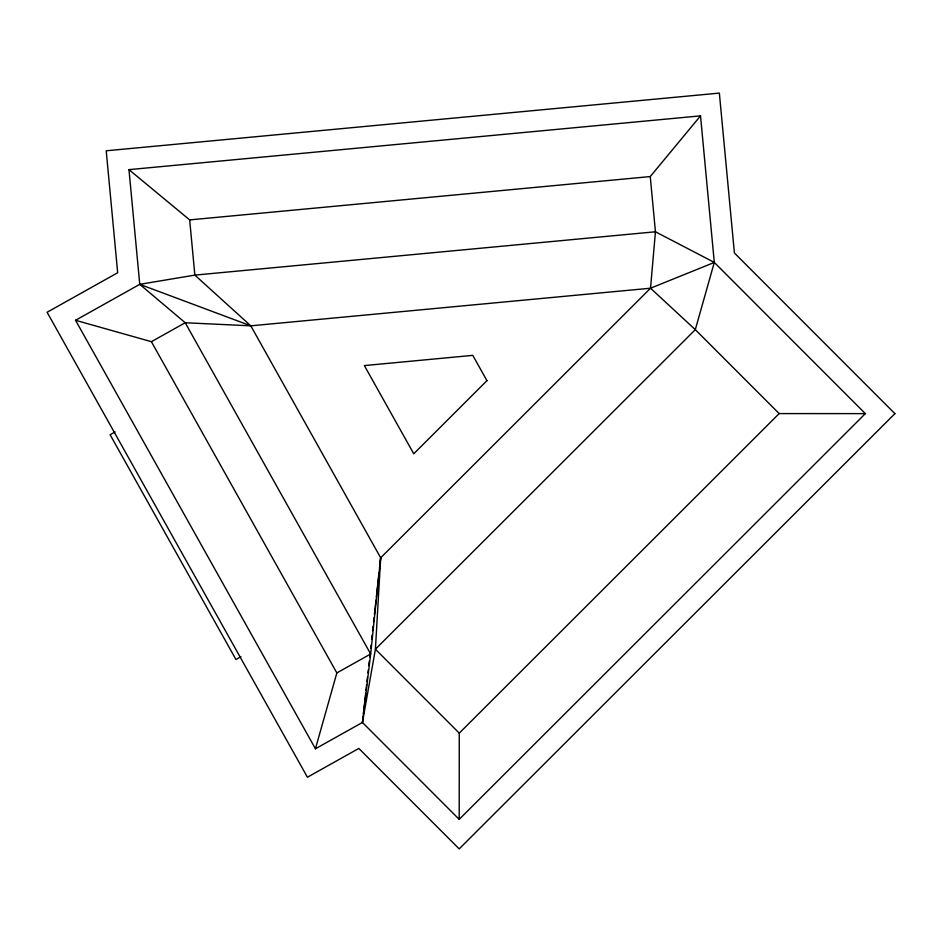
<?xml version="1.0" encoding="UTF-8"?>
<svg xmlns="http://www.w3.org/2000/svg" width="942" height="942" viewBox="0 0 942 942"><rect width="100%" height="100%" fill="white"/><g stroke="black" fill="none" stroke-linecap="round" stroke-linejoin="round"><path stroke-width="1.41" d="M459.213 819.352L459.26 733.147L779.152 413.585L865.345 413.62L714.307 262.429L655.444 231.779L194.864 275.111L139.757 284.331L75.548 320.292L315.44 748.772L362.435 722.467L375.411 649.215L380.674 557.805L250.796 325.826L194.864 275.111L189.672 219.898L128.972 169.642L139.757 284.331L185.221 322.753L370.665 653.995L362.435 722.467L459.213 819.352L865.345 413.62M379.544 568.002L380.674 557.805L650.533 288.217L655.444 231.779L650.251 176.566L700.518 115.866L714.307 262.429L695.302 329.653L375.411 649.215L459.26 733.147M380.674 557.805L370.665 653.995L336.847 672.929L315.44 748.772M362.435 722.467L363.082 716.638M363.4 713.718L365.661 693.324M365.991 690.404L366.626 684.575M366.956 681.667L367.439 677.298M367.922 672.918L368.251 670.009M368.734 665.641L369.217 661.26M369.7 656.892L370.018 653.983M370.665 648.143L370.995 645.235M371.631 639.406L372.125 635.038M372.608 630.657L373.091 626.289M373.574 621.92L374.056 617.552M374.386 614.631L375.999 600.066M376.317 597.146L379.061 572.371M75.548 320.292L151.391 341.687L185.221 322.753L250.796 325.826L650.533 288.217L714.307 262.429M115.101 431.942L110.108 434.733L235.947 659.494L240.94 656.692M128.972 169.642L700.518 115.866M189.672 219.898L650.251 176.566M139.757 284.331L250.796 325.826M650.533 288.217L695.302 329.653L779.152 413.585M151.391 341.687L336.847 672.929M486.943 380.662L413.75 453.785L364.366 365.578L472.79 355.37L486.943 380.662M894.9 413.644L459.201 848.895L358.831 748.431L307.422 777.221L47.1 312.261L117.679 272.744L106.21 150.791L719.358 93.105L734.407 252.986L894.9 413.644"/></g></svg>
